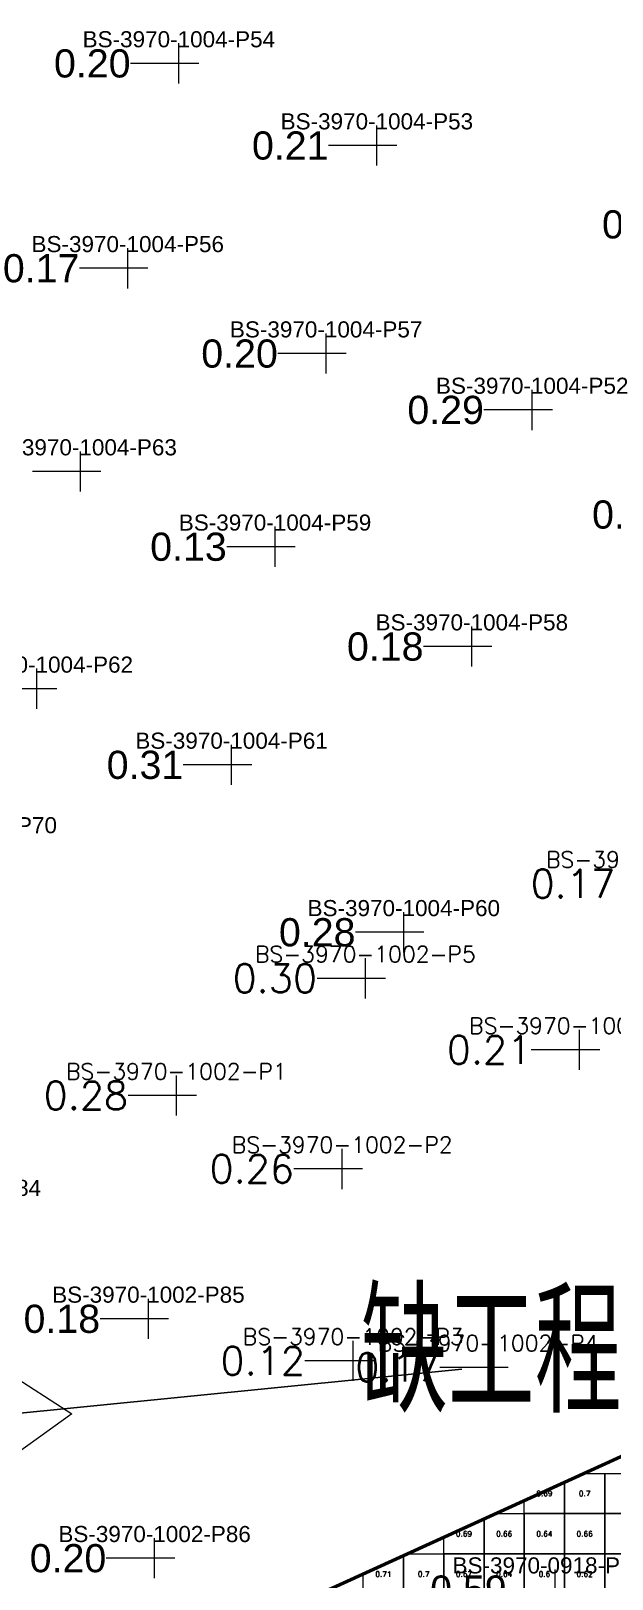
# Model space of a CAD drawing. Header units: inches. Extents: x 469759 to 470079, y 4349683 to 4349873.
# Drawn here: x 469878.04 to 469892.48, y 4349759.82 to 4349798.29 of the extents above; entities that cross this region are included whole.
import ezdxf
from ezdxf.enums import TextEntityAlignment as Align

# ---------------------------------------------------------------- set-up
doc = ezdxf.new("R2010")
doc.units = ezdxf.units.IN
doc.header["$MEASUREMENT"] = 0
doc.layers.add('123', color=7, linetype='Continuous')
for name, color, linetype, lineweight in [('点', 7, 'Continuous', 0), ('爆区方格网', 7, 'Continuous', 0), ('线条', 7, 'Continuous', 0), ('钻孔', 7, 'Continuous', 0)]:
    doc.layers.add(name, color=color, linetype=linetype, lineweight=lineweight)
doc.styles.add('3dmine_textStyle_1', font='txt.shx', dxfattribs={"height": 1, "bigfont": 'gbcbig.shx'})
doc.styles.add('3dmine_textStyle_2', font='arial.ttf', dxfattribs={"height": 1})
doc.styles.add('Standard_Shx', font='txt.shx', dxfattribs={"bigfont": 'gbcbig.shx'})

msp = doc.modelspace()

# ---------------------------------------------------------------- hatches: boundary and pattern name
at = {"layer": '钻孔', "linetype": 'Continuous', "lineweight": 0, "true_color": 0x808080, "extrusion": (0, 1, 0)}
for points in [[(-469882.72, 3960.12), (-469881.72, 3960.12), (-469881.72, 3972.12), (-469882.72, 3972.12)], [(-469887.64, 3960.01), (-469886.64, 3960.01), (-469886.64, 3972.01), (-469887.64, 3972.01)], [(-469881.45, 3959.77), (-469880.45, 3959.77), (-469880.45, 3971.77), (-469881.45, 3971.77)], [(-469886.38, 3960.02), (-469885.38, 3960.02), (-469885.38, 3972.02), (-469886.38, 3972.02)], [(-469891.501, 3959.58), (-469890.501, 3959.58), (-469890.501, 3972.58), (-469891.501, 3972.58)], [(-469880.28, 3959.79), (-469879.28, 3959.79), (-469879.28, 3971.79), (-469880.28, 3971.79)], [(-469885.11, 3960.04), (-469884.11, 3960.04), (-469884.11, 3972.04), (-469885.11, 3972.04)], [(-469890, 3960.17), (-469889, 3960.17), (-469889, 3972.17), (-469890, 3972.17)], [(-469879.19, 3960.08), (-469878.19, 3960.08), (-469878.19, 3972.08), (-469879.19, 3972.08)], [(-469884.03, 3959.98), (-469883.03, 3959.98), (-469883.03, 3971.98), (-469884.03, 3971.98)], [(-469888.31, 3960.3), (-469887.31, 3960.3), (-469887.31, 3972.3), (-469888.31, 3972.3)], [(-469887.355, 3960.194), (-469886.355, 3960.194), (-469886.355, 3972.194), (-469887.355, 3972.194)], [(-469892.678, 3960.461), (-469891.678, 3960.461), (-469891.678, 3972.461), (-469892.678, 3972.461)], [(-469882.66, 3960.155), (-469881.66, 3960.155), (-469881.66, 3972.155), (-469882.66, 3972.155)], [(-469886.781, 3960.435), (-469885.781, 3960.435), (-469885.781, 3972.435), (-469886.781, 3972.435)], [(-469881.964, 3960.261), (-469880.964, 3960.261), (-469880.964, 3972.261), (-469881.964, 3972.261)], [(-469887.054, 3959.542), (-469886.054, 3959.542), (-469886.054, 3972.542), (-469887.054, 3972.542)], [(-469890.406, 3959.579), (-469889.406, 3959.579), (-469889.406, 3972.579), (-469890.406, 3972.579)], [(-469882.117, 3960.291), (-469881.117, 3960.291), (-469881.117, 3972.291), (-469882.117, 3972.291)]]:
    msp.add_hatch(color=8, dxfattribs=at).paths.add_polyline_path(points, flags=0)

# ---------------------------------------------------------------- linework, layer by layer
at = {"color": 5, "linetype": 'Continuous', "lineweight": 53, "elevation": 3966.246}
msp.add_lwpolyline([(469919.744, 4349758.835), (469918.082, 4349760.773), (469912.901, 4349760.388), (469910.272, 4349762.242), (469912.09, 4349764.677), (469911.319, 4349767.825), (469909.655, 4349769.231), (469906.734, 4349769.21), (469903.13, 4349768.626), (469900.052, 4349766.199), (469884.88, 4349759.29)], dxfattribs=at)
at = {"color": 4, "linetype": 'Continuous', "lineweight": 0, "true_color": 0x00ffff, "elevation": 3966.233}
msp.add_lwpolyline([(469875.821, 4349766.011), (469879.061, 4349763.923), (469875.09, 4349761.071)], dxfattribs=at)
at = {"layer": '123'}
msp.add_line((469860.063, 4349762.172), (469888.752, 4349765.032), dxfattribs=at)
at = {"layer": '点', "color": 138, "linetype": 'Continuous', "lineweight": 0, "true_color": 0x004c4c}
for points, elevation in [([(469881.72, 4349796.98), (469881.72, 4349797.98)], 3972.12), ([(469882.22, 4349797.48), (469881.22, 4349797.48)], 3972.12), ([(469886.64, 4349794.94), (469886.64, 4349795.94)], 3972.01), ([(469887.14, 4349795.44), (469886.14, 4349795.44)], 3972.01), ([(469880.45, 4349791.89), (469880.45, 4349792.89)], 3971.77), ([(469880.95, 4349792.39), (469879.95, 4349792.39)], 3971.77), ([(469885.38, 4349789.77), (469885.38, 4349790.77)], 3972.02), ([(469885.88, 4349790.27), (469884.88, 4349790.27)], 3972.02), ([(469890.501, 4349788.37), (469890.501, 4349789.37)], 3972.58), ([(469891.001, 4349788.87), (469890.001, 4349788.87)], 3972.58), ([(469879.28, 4349786.84), (469879.28, 4349787.84)], 3971.79), ([(469879.78, 4349787.34), (469878.78, 4349787.34)], 3971.79), ([(469884.11, 4349784.97), (469884.11, 4349785.97)], 3972.04), ([(469884.61, 4349785.47), (469883.61, 4349785.47)], 3972.04), ([(469889, 4349782.49), (469889, 4349783.49)], 3972.17), ([(469889.5, 4349782.99), (469888.5, 4349782.99)], 3972.17), ([(469878.19, 4349781.44), (469878.19, 4349782.44)], 3972.08), ([(469878.69, 4349781.94), (469877.69, 4349781.94)], 3972.08), ([(469883.03, 4349779.55), (469883.03, 4349780.55)], 3971.98), ([(469883.53, 4349780.05), (469882.53, 4349780.05)], 3971.98), ([(469887.31, 4349775.39), (469887.31, 4349776.39)], 3972.3), ([(469887.81, 4349775.89), (469886.81, 4349775.89)], 3972.3), ([(469886.355, 4349774.244), (469886.355, 4349775.244)], 3972.194), ([(469886.855, 4349774.744), (469885.855, 4349774.744)], 3972.194), ([(469891.678, 4349772.467), (469891.678, 4349773.467)], 3972.461), ([(469892.178, 4349772.967), (469891.178, 4349772.967)], 3972.461), ([(469881.66, 4349771.332), (469881.66, 4349772.332)], 3972.155), ([(469882.16, 4349771.832), (469881.16, 4349771.832)], 3972.155), ([(469885.781, 4349769.509), (469885.781, 4349770.509)], 3972.435), ([(469886.281, 4349770.009), (469885.281, 4349770.009)], 3972.435), ([(469880.964, 4349765.784), (469880.964, 4349766.784)], 3972.261), ([(469881.464, 4349766.284), (469880.464, 4349766.284)], 3972.261), ([(469886.054, 4349764.739), (469886.054, 4349765.739)], 3972.542), ([(469889.406, 4349764.578), (469889.406, 4349765.578)], 3972.579), ([(469886.554, 4349765.239), (469885.554, 4349765.239)], 3972.542), ([(469889.906, 4349765.078), (469888.906, 4349765.078)], 3972.579), ([(469881.117, 4349759.836), (469881.117, 4349760.836)], 3972.291), ([(469881.617, 4349760.336), (469880.617, 4349760.336)], 3972.291), ([(469891.068, 4349759.056), (469891.068, 4349760.056)], 3972.511)]:
    msp.add_lwpolyline(points, dxfattribs=dict(at, elevation=elevation))
at = {"layer": '爆区方格网', "color": 4, "linetype": 'Continuous', "lineweight": 0, "true_color": 0x00ffff, "elevation": 3972.193}
for points in [[(469892.304, 4349761.442), (469891.304, 4349761.442), (469891.304, 4349762.215), (469891.801, 4349762.442), (469892.304, 4349762.442), (469892.304, 4349761.442)], [(469893.304, 4349761.442), (469892.304, 4349761.442), (469892.304, 4349762.442), (469893.304, 4349762.442), (469893.304, 4349761.442)], [(469891.304, 4349761.442), (469890.304, 4349761.442), (469890.304, 4349761.76), (469891.304, 4349762.215), (469891.304, 4349761.442)], [(469889.304, 4349760.442), (469888.304, 4349760.442), (469888.304, 4349760.849), (469889.304, 4349761.305), (469889.304, 4349760.442)], [(469890.304, 4349760.442), (469889.304, 4349760.442), (469889.304, 4349761.305), (469889.605, 4349761.442), (469890.304, 4349761.442), (469890.304, 4349760.442)], [(469891.304, 4349760.442), (469890.304, 4349760.442), (469890.304, 4349761.442), (469891.304, 4349761.442), (469891.304, 4349760.442)], [(469892.304, 4349760.442), (469891.304, 4349760.442), (469891.304, 4349761.442), (469892.304, 4349761.442), (469892.304, 4349760.442)], [(469893.304, 4349760.442), (469892.304, 4349760.442), (469892.304, 4349761.442), (469893.304, 4349761.442), (469893.304, 4349760.442)], [(469887.304, 4349759.442), (469886.304, 4349759.442), (469886.304, 4349759.938), (469887.304, 4349760.394), (469887.304, 4349759.442)], [(469888.304, 4349759.442), (469887.304, 4349759.442), (469887.304, 4349760.394), (469887.409, 4349760.442), (469888.304, 4349760.442), (469888.304, 4349759.442)], [(469889.304, 4349759.442), (469888.304, 4349759.442), (469888.304, 4349760.442), (469889.304, 4349760.442), (469889.304, 4349759.442)], [(469890.304, 4349759.442), (469889.304, 4349759.442), (469889.304, 4349760.442), (469890.304, 4349760.442), (469890.304, 4349759.442)], [(469891.304, 4349759.442), (469890.304, 4349759.442), (469890.304, 4349760.442), (469891.304, 4349760.442), (469891.304, 4349759.442)], [(469892.304, 4349759.442), (469891.304, 4349759.442), (469891.304, 4349760.442), (469892.304, 4349760.442), (469892.304, 4349759.442)], [(469893.304, 4349759.442), (469892.304, 4349759.442), (469892.304, 4349760.442), (469893.304, 4349760.442), (469893.304, 4349759.442)]]:
    msp.add_lwpolyline(points, dxfattribs=at)
at = {"layer": '线条', "color": 138, "linetype": 'Continuous', "lineweight": 0, "true_color": 0x004c4c}
for points, elevation in [([(469881.72, 4349797.48), (469881.72, 4349797.48), (469881.72, 4349797.48)], 3972.12), ([(469886.64, 4349795.44), (469886.64, 4349795.44), (469886.64, 4349795.44)], 3972.01), ([(469880.45, 4349792.39), (469880.45, 4349792.39), (469880.45, 4349792.39)], 3971.77), ([(469885.38, 4349790.27), (469885.38, 4349790.27), (469885.38, 4349790.27)], 3972.02), ([(469890.501, 4349788.87), (469890.501, 4349788.87), (469890.501, 4349788.87)], 3972.58), ([(469879.28, 4349787.34), (469879.28, 4349787.34), (469879.28, 4349787.34)], 3971.79), ([(469884.11, 4349785.47), (469884.11, 4349785.47), (469884.11, 4349785.47)], 3972.04), ([(469889, 4349782.99), (469889, 4349782.99), (469889, 4349782.99)], 3972.17), ([(469878.19, 4349781.94), (469878.19, 4349781.94), (469878.19, 4349781.94)], 3972.08), ([(469883.03, 4349780.05), (469883.03, 4349780.05), (469883.03, 4349780.05)], 3971.98), ([(469887.31, 4349775.89), (469887.31, 4349775.89), (469887.31, 4349775.89)], 3972.3), ([(469886.355, 4349774.744), (469886.355, 4349774.744), (469886.355, 4349774.744)], 3972.194), ([(469891.678, 4349772.967), (469891.678, 4349772.967), (469891.678, 4349772.967)], 3972.461), ([(469881.66, 4349771.832), (469881.66, 4349771.832), (469881.66, 4349771.832)], 3972.155), ([(469885.781, 4349770.009), (469885.781, 4349770.009), (469885.781, 4349770.009)], 3972.435), ([(469880.964, 4349766.284), (469880.964, 4349766.284), (469880.964, 4349766.284)], 3972.261), ([(469886.054, 4349765.239), (469886.054, 4349765.239), (469886.054, 4349765.239)], 3972.542), ([(469889.406, 4349765.078), (469889.406, 4349765.078), (469889.406, 4349765.078)], 3972.579), ([(469881.117, 4349760.336), (469881.117, 4349760.336), (469881.117, 4349760.336)], 3972.291)]:
    msp.add_lwpolyline(points, dxfattribs=dict(at, elevation=elevation))
at = {"layer": '钻孔', "color": 8, "linetype": 'Continuous', "lineweight": 0, "true_color": 0x808080}
for points, elevation in [([(469881.72, 4349797.48), (469880.52, 4349797.48)], 3972.12), ([(469881.72, 4349797.48), (469880.52, 4349797.48)], 3960.12), ([(469886.64, 4349795.44), (469885.44, 4349795.44)], 3972.01), ([(469886.64, 4349795.44), (469885.44, 4349795.44)], 3960.01), ([(469880.45, 4349792.39), (469879.25, 4349792.39)], 3971.77), ([(469880.45, 4349792.39), (469879.25, 4349792.39)], 3959.77), ([(469885.38, 4349790.27), (469884.18, 4349790.27)], 3972.02), ([(469885.38, 4349790.27), (469884.18, 4349790.27)], 3960.02), ([(469890.501, 4349788.87), (469889.301, 4349788.87)], 3972.58), ([(469890.501, 4349788.87), (469889.301, 4349788.87)], 3959.58), ([(469879.28, 4349787.34), (469878.08, 4349787.34)], 3971.79), ([(469879.28, 4349787.34), (469878.08, 4349787.34)], 3959.79), ([(469884.11, 4349785.47), (469882.91, 4349785.47)], 3972.04), ([(469884.11, 4349785.47), (469882.91, 4349785.47)], 3960.04), ([(469889, 4349782.99), (469887.8, 4349782.99)], 3972.17), ([(469889, 4349782.99), (469887.8, 4349782.99)], 3960.17), ([(469878.19, 4349781.94), (469876.99, 4349781.94)], 3972.08), ([(469878.19, 4349781.94), (469876.99, 4349781.94)], 3960.08), ([(469883.03, 4349780.05), (469881.83, 4349780.05)], 3971.98), ([(469883.03, 4349780.05), (469881.83, 4349780.05)], 3959.98), ([(469887.31, 4349775.89), (469886.11, 4349775.89)], 3972.3), ([(469887.31, 4349775.89), (469886.11, 4349775.89)], 3960.3), ([(469886.355, 4349774.744), (469885.155, 4349774.744)], 3972.194), ([(469886.355, 4349774.744), (469885.155, 4349774.744)], 3960.194), ([(469891.678, 4349772.967), (469890.478, 4349772.967)], 3972.461), ([(469891.678, 4349772.967), (469890.478, 4349772.967)], 3960.461), ([(469881.66, 4349771.832), (469880.46, 4349771.832)], 3972.155), ([(469881.66, 4349771.832), (469880.46, 4349771.832)], 3960.155), ([(469885.781, 4349770.009), (469884.581, 4349770.009)], 3972.435), ([(469885.781, 4349770.009), (469884.581, 4349770.009)], 3960.435), ([(469880.964, 4349766.284), (469879.764, 4349766.284)], 3972.261), ([(469880.964, 4349766.284), (469879.764, 4349766.284)], 3960.261), ([(469886.054, 4349765.239), (469884.854, 4349765.239)], 3972.542), ([(469886.054, 4349765.239), (469884.854, 4349765.239)], 3959.542), ([(469889.406, 4349765.078), (469888.206, 4349765.078)], 3972.579), ([(469889.406, 4349765.078), (469888.206, 4349765.078)], 3959.579), ([(469881.117, 4349760.336), (469879.917, 4349760.336)], 3972.291), ([(469881.117, 4349760.336), (469879.917, 4349760.336)], 3960.291)]:
    msp.add_lwpolyline(points, dxfattribs=dict(at, elevation=elevation))

# ---------------------------------------------------------------- texts
at = {"color": 4, "linetype": 'Continuous', "lineweight": 0, "true_color": 0x00ffff, "style": '3dmine_textStyle_1'}
for s, p in [('0.69', (469890.804, 4349761.942, 3972.193)), ('0.7', (469891.804, 4349761.942, 3972.193)), ('0.69', (469888.804, 4349760.942, 3972.193)), ('0.66', (469889.804, 4349760.942, 3972.193)), ('0.64', (469890.804, 4349760.942, 3972.193)), ('0.66', (469891.804, 4349760.942, 3972.193)), ('0.71', (469886.804, 4349759.942, 3972.193)), ('0.7', (469887.804, 4349759.942, 3972.193)), ('0.67', (469888.804, 4349759.942, 3972.193)), ('0.64', (469889.804, 4349759.942, 3972.193)), ('0.6', (469890.804, 4349759.942, 3972.193)), ('0.62', (469891.804, 4349759.942, 3972.193))]:
    msp.add_text(s, height=0.1333, dxfattribs=at).set_placement(p, align=Align.MIDDLE_CENTER)
at = {"insert": (469886.244, 4349766.948), "char_height": 3, "attachment_point": 1, "style": 'Standard_Shx'}
msp.add_mtext_dynamic_manual_height_columns('缺工程，取样待结果出来，此区域再进行施工', width=47.18008, gutter_width=1, heights=[0], dxfattribs=at)
at = {"layer": '钻孔', "color": 138, "linetype": 'Continuous', "lineweight": 0, "true_color": 0x004c4c}
for s, style, p in [('BS-3970-1004-P54', '3dmine_textStyle_2', (469881.72, 4349797.88, 3972.12)), ('BS-3970-1004-P53', '3dmine_textStyle_2', (469886.64, 4349795.84, 3972.01)), ('BS-3970-1004-P56', '3dmine_textStyle_2', (469880.45, 4349792.79, 3971.77)), ('BS-3970-1004-P57', '3dmine_textStyle_2', (469885.38, 4349790.67, 3972.02)), ('BS-3970-1004-P52', '3dmine_textStyle_2', (469890.501, 4349789.27, 3972.58)), ('BS-3970-1004-P63', '3dmine_textStyle_2', (469879.28, 4349787.74, 3971.79)), ('BS-3970-1004-P59', '3dmine_textStyle_2', (469884.11, 4349785.87, 3972.04)), ('BS-3970-1004-P58', '3dmine_textStyle_2', (469889, 4349783.39, 3972.17)), ('BS-3970-1004-P62', '3dmine_textStyle_2', (469878.19, 4349782.34, 3972.08)), ('BS-3970-1004-P61', '3dmine_textStyle_2', (469883.03, 4349780.45, 3971.98)), ('BS-3970-1004-P70', '3dmine_textStyle_2', (469876.3, 4349778.35, 3971.96)), ('BS-3970-1002-P10', '3dmine_textStyle_1', (469893.759, 4349777.495, 3972.528)), ('BS-3970-1004-P60', '3dmine_textStyle_2', (469887.31, 4349776.29, 3972.3)), ('BS-3970-1002-P5', '3dmine_textStyle_1', (469886.355, 4349775.144, 3972.194)), ('BS-3970-1002-P6', '3dmine_textStyle_1', (469891.678, 4349773.367, 3972.461)), ('BS-3970-1002-P1', '3dmine_textStyle_1', (469881.66, 4349772.232, 3972.155)), ('BS-3970-1002-P2', '3dmine_textStyle_1', (469885.781, 4349770.409, 3972.435)), ('BS-3970-1002-P84', '3dmine_textStyle_2', (469875.906, 4349769.337, 3972.173)), ('BS-3970-1002-P85', '3dmine_textStyle_2', (469880.964, 4349766.684, 3972.261)), ('BS-3970-1002-P3', '3dmine_textStyle_1', (469886.054, 4349765.639, 3972.542)), ('BS-3970-1002-P4', '3dmine_textStyle_1', (469889.406, 4349765.478, 3972.579)), ('BS-3970-1002-P86', '3dmine_textStyle_2', (469881.117, 4349760.736, 3972.291)), ('BS-3970-0918-P118', '3dmine_textStyle_2', (469891.068, 4349759.956, 3972.511))]:
    msp.add_text(s, height=0.4, dxfattribs=dict(at, style=style)).set_placement(p, align=Align.CENTER)
at = {"layer": '钻孔', "color": 8, "linetype": 'Continuous', "lineweight": 0, "true_color": 0x808080}
for s, style, p in [('0.20', '3dmine_textStyle_2', (469880.52, 4349797.48, 3966.12)), ('0.21', '3dmine_textStyle_2', (469885.44, 4349795.44, 3966.01)), ('0.37', '3dmine_textStyle_2', (469894.138, 4349793.48, 3966.1)), ('0.17', '3dmine_textStyle_2', (469879.25, 4349792.39, 3965.77)), ('0.20', '3dmine_textStyle_2', (469884.18, 4349790.27, 3966.02)), ('0.29', '3dmine_textStyle_2', (469889.301, 4349788.87, 3966.08)), ('0.15', '3dmine_textStyle_2', (469893.891, 4349786.27, 3966.03)), ('0.13', '3dmine_textStyle_2', (469882.91, 4349785.47, 3966.04)), ('0.18', '3dmine_textStyle_2', (469887.8, 4349782.99, 3966.17)), ('0.31', '3dmine_textStyle_2', (469881.83, 4349780.05, 3965.98)), ('0.17', '3dmine_textStyle_1', (469892.559, 4349777.095, 3966.028)), ('0.28', '3dmine_textStyle_2', (469886.11, 4349775.89, 3966.3)), ('0.30', '3dmine_textStyle_1', (469885.155, 4349774.744, 3966.194)), ('0.21', '3dmine_textStyle_1', (469890.478, 4349772.967, 3966.461)), ('0.28', '3dmine_textStyle_1', (469880.46, 4349771.832, 3966.155)), ('0.26', '3dmine_textStyle_1', (469884.581, 4349770.009, 3966.435)), ('0.18', '3dmine_textStyle_2', (469879.764, 4349766.284, 3966.261)), ('0.12', '3dmine_textStyle_1', (469884.854, 4349765.239, 3966.042)), ('0.17', '3dmine_textStyle_1', (469888.206, 4349765.078, 3966.079)), ('0.20', '3dmine_textStyle_2', (469879.917, 4349760.336, 3966.291))]:
    msp.add_text(s, height=0.7, dxfattribs=dict(at, style=style)).set_placement(p, align=Align.MIDDLE_RIGHT)
at = {"layer": '钻孔', "color": 4, "linetype": 'Continuous', "lineweight": 0, "true_color": 0x00ffff, "style": '3dmine_textStyle_2'}
msp.add_text('0.59', height=0.7, dxfattribs=at).set_placement((469889.868, 4349759.556, 3966.011), align=Align.MIDDLE_RIGHT)

doc.saveas('drawing.dxf')
